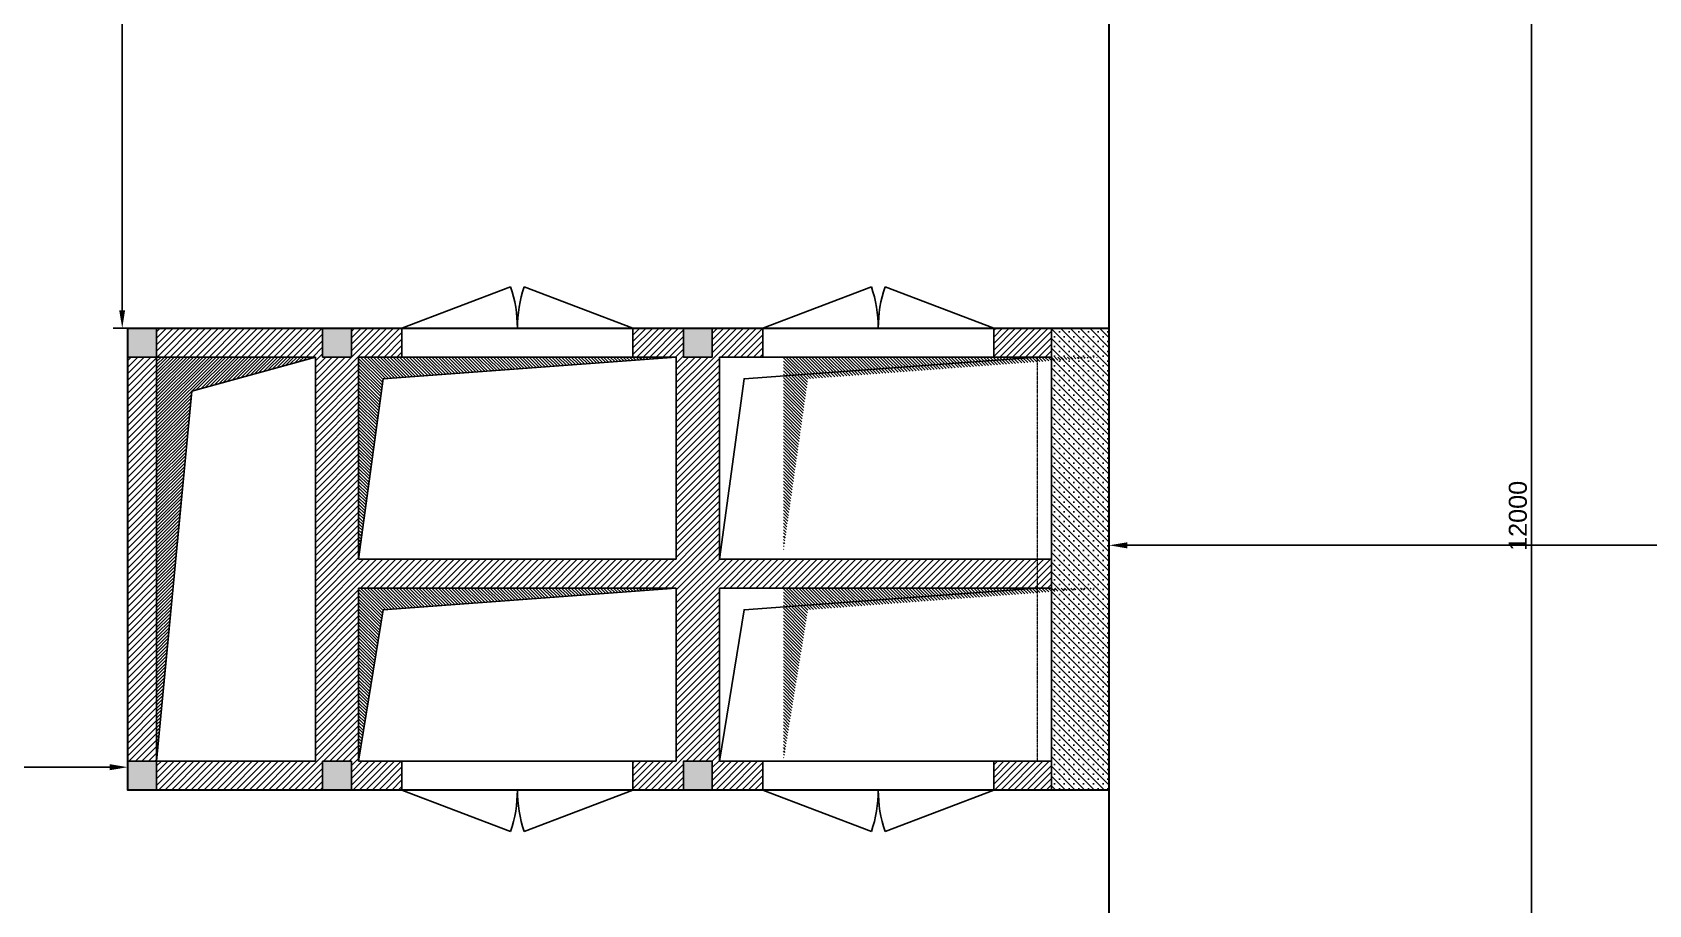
# Model space of a CAD drawing. Header units: millimetres. Extents: x 1175313 to 1258473, y 6259 to 65065.
# Drawn here: x 1223389 to 1234588, y 33063 to 39107 of the extents above; entities that cross this region are included whole.
import ezdxf

# ---------------------------------------------------------------- set-up
doc = ezdxf.new("R2010")
doc.units = ezdxf.units.MM
doc.linetypes.add('HIDDEN', pattern=[0.375, 0.25, -0.125])
for name, color, linetype in [('Baca', 7, 'Continuous'), ('Divar-esas', 7, 'Continuous'), ('Divar-komek', 7, 'Continuous'), ('Qapi', 7, 'Continuous'), ('Strixleme', 254, 'Continuous'), ('sutun1', 7, 'Continuous')]:
    doc.layers.add(name, color=color, linetype=linetype)
doc.layers.add('plita', color=182, linetype='Continuous', lineweight=5, true_color=0x3a07c5)
doc.styles.get("Standard").update_dxf_attribs({"font": 'arial.ttf'})
doc.dimstyles.new('ISO-25', dxfattribs={"dimscale": 50, "dimtxt": 2.5, "dimasz": 2.5, "dimexe": 1.25, "dimexo": 0.625, "dimtad": 1, "dimdec": 0, "dimtxsty": 'Standard', "dimcen": 2.5, "dimazin": 3, "dimtfac": 1, "dimtdec": 0, "dimtmove": 0, "dimatfit": 3})

# ---------------------------------------------------------------- blocks, each defined once
blk = doc.blocks.new('*D631')
at = {"color": 0, "lineweight": -2, "transparency": 16777216}
for p, q in [((1230850, 35488), (1230850, 35615)), ((1252770, 35488), (1252770, 35615)), ((1230975, 35553), (1252645, 35553))]:
    blk.add_line(p, q, dxfattribs=at)
at = {"color": 0, "transparency": 16777216}
for points in [[(1230975, 35574), (1230975, 35532), (1230850, 35553)], [(1252645, 35574), (1252645, 35532), (1252770, 35553)]]:
    blk.add_solid(points, dxfattribs=at)
at = {"layer": 'Defpoints', "color": 0, "transparency": 16777216}
for p in [(1252770, 35553), (1230850, 35457), (1252770, 35457)]:
    blk.add_point(p, dxfattribs=at)
at = {"color": 0, "transparency": 16777216, "insert": (1241810, 35648), "char_height": 125, "attachment_point": 5}
blk.add_mtext('21920', dxfattribs=at)
blk = doc.blocks.new('*D634')
at = {"color": 0, "lineweight": -2, "transparency": 16777216}
for p, q in [((1234079, 41757), (1233715, 41757)), ((1233777, 41632), (1233777, 29882)), ((1234079, 29757), (1233715, 29757))]:
    blk.add_line(p, q, dxfattribs=at)
at = {"color": 0, "transparency": 16777216}
for points in [[(1233757, 41632), (1233798, 41632), (1233777, 41757)], [(1233757, 29882), (1233798, 29882), (1233777, 29757)]]:
    blk.add_solid(points, dxfattribs=at)
at = {"layer": 'Defpoints', "color": 0, "transparency": 16777216}
for p in [(1234110, 41757), (1233777, 29757), (1234110, 29757)]:
    blk.add_point(p, dxfattribs=at)
at = {"color": 0, "transparency": 16777216, "insert": (1233682, 35757), "char_height": 125, "attachment_point": 5, "rotation": 90}
blk.add_mtext('12000', dxfattribs=at)
blk = doc.blocks.new('*D635')
at = {"color": 0, "lineweight": -2, "transparency": 16777216}
for p, q in [((1205177, 35050), (1205177, 33953)), ((1224050, 35050), (1224050, 33953)), ((1223925, 34016), (1205302, 34016))]:
    blk.add_line(p, q, dxfattribs=at)
at = {"color": 0, "transparency": 16777216}
for points in [[(1205302, 34037), (1205302, 33995), (1205177, 34016)], [(1223925, 34037), (1223925, 33995), (1224050, 34016)]]:
    blk.add_solid(points, dxfattribs=at)
at = {"layer": 'Defpoints', "color": 0, "transparency": 16777216}
for p in [(1205177, 35081), (1224050, 35081), (1205177, 34016)]:
    blk.add_point(p, dxfattribs=at)
at = {"color": 0, "transparency": 16777216, "insert": (1214614, 34111), "char_height": 125, "attachment_point": 5}
blk.add_mtext('18873', dxfattribs=at)
blk = doc.blocks.new('*D646')
at = {"color": 0, "lineweight": -2, "transparency": 16777216}
for p, q in [((1223931, 48757), (1224074, 48757)), ((1224012, 37182), (1224012, 48632)), ((1224423, 37057), (1223949, 37057))]:
    blk.add_line(p, q, dxfattribs=at)
at = {"color": 0, "transparency": 16777216}
for points in [[(1223991, 48632), (1224032, 48632), (1224012, 48757)], [(1223991, 37182), (1224032, 37182), (1224012, 37057)]]:
    blk.add_solid(points, dxfattribs=at)
at = {"layer": 'Defpoints', "color": 0, "transparency": 16777216}
for p in [(1223900, 48757), (1224012, 48757), (1224454, 37057)]:
    blk.add_point(p, dxfattribs=at)
at = {"color": 0, "transparency": 16777216, "insert": (1223916, 42907), "char_height": 125, "attachment_point": 5, "rotation": 90}
blk.add_mtext('11700', dxfattribs=at)

msp = doc.modelspace()

# ---------------------------------------------------------------- hatches: boundary and pattern name
at = {"layer": 'Baca'}
h = msp.add_hatch(dxfattribs=at)
h.set_pattern_fill('ANSI31', color=256, scale=5, style=0)
h.set_pattern_definition([(45, (1110674.994, -134963.829), (-11.2253202, 11.2253202), [])])
h.paths.add_polyline_path([(1225349.9, 36857.2), (1224249.9, 36857.2), (1224249.9, 34057.2), (1224494.6, 36620.8)])
h = msp.add_hatch(dxfattribs=at)
h.set_pattern_fill('ANSI31', color=256, scale=5, style=0)
h.set_pattern_definition([(135, (1363224.862, -134963.829), (11.2253202, 11.2253202), [])])
h.paths.add_polyline_path([(1225649.9, 35757.2), (1225685.5, 35757.2), (1225649.9, 35507.2)])
h.paths.add_polyline_path([(1225820.3, 36706.5), (1227849.9, 36857.2), (1225649.9, 36857.2), (1225649.9, 35757.2), (1225685.5, 35757.2)])
h = msp.add_hatch(dxfattribs=at)
h.set_pattern_fill('ANSI31', color=256, scale=5, style=0)
h.set_pattern_definition([(135, (1368617.46, -134963.829), (11.2253202, 11.2253202), [])])
h.paths.add_polyline_path([(1228592.5, 35757.2), (1228628, 35757.2), (1228592.5, 35507.2)])
h.paths.add_polyline_path([(1228762.9, 36706.5), (1230792.5, 36857.2), (1228592.5, 36857.2), (1228592.5, 35757.2), (1228628, 35757.2)])
h = msp.add_hatch(dxfattribs=at)
h.set_pattern_fill('ANSI31', color=256, scale=5, style=0)
h.set_pattern_definition([(135, (1363224.862, -136563.829), (11.2253202, 11.2253202), [])])
h.paths.add_polyline_path([(1225649.9, 34057.2), (1225666.2, 34157.2), (1225649.9, 34157.2)])
h.paths.add_polyline_path([(1225820.3, 35106.5), (1227849.9, 35257.2), (1225649.9, 35257.2), (1225649.9, 34157.2), (1225666.2, 34157.2)])
h = msp.add_hatch(dxfattribs=at)
h.set_pattern_fill('ANSI31', color=256, scale=5, style=0)
h.set_pattern_definition([(135, (1368617.46, -136563.829), (11.2253202, 11.2253202), [])])
h.paths.add_polyline_path([(1228608.8, 34157.2), (1228762.9, 35106.5), (1230792.5, 35257.2), (1228592.5, 35257.2), (1228592.5, 34157.2)])
h.paths.add_polyline_path([(1228592.5, 34057.2), (1228608.8, 34157.2), (1228592.5, 34157.2)])
at = {"layer": 'Strixleme'}
h = msp.add_hatch(dxfattribs=at)
h.set_pattern_fill('SACNCR', color=256, scale=20, style=0)
h.set_pattern_definition([(45, (1090324.994, 635036.17), (-33.6759605, 33.6759605), []), (45, (1090358.67, 635036.17), (-33.6759605, 33.6759605), [0, -47.625])])
h.paths.add_polyline_path([(1225599.9, 37057.2), (1225399.9, 37057.2), (1225399.9, 36857.2), (1225599.9, 36857.2)])
h.paths.add_polyline_path([(1224249.9, 37057.2), (1224049.9, 37057.2), (1224049.9, 36857.2), (1224249.9, 36857.2)])
h.paths.add_polyline_path([(1224249.9, 34057.2), (1224049.9, 34057.2), (1224049.9, 33857.2), (1224249.9, 33857.2)])
h.paths.add_polyline_path([(1225599.9, 34057.2), (1225399.9, 34057.2), (1225399.9, 33857.2), (1225599.9, 33857.2)])
h.paths.add_polyline_path([(1228099.9, 34057.2), (1227899.9, 34057.2), (1227899.9, 33857.2), (1228099.9, 33857.2)])
h.paths.add_polyline_path([(1227899.9, 37057.2), (1228099.9, 37057.2), (1228099.9, 36857.2), (1227899.9, 36857.2)])
h = msp.add_hatch(dxfattribs=at)
h.set_pattern_fill('SACNCR', color=256, scale=20, style=0)
h.set_pattern_definition([(135, (1338974.86, -204963.83), (33.6759605, 33.6759605), []), (135, (1338941.186, -204963.83), (33.6759605, 33.6759605), [0, -47.625])])
h.paths.add_polyline_path([(1230449.9, 37057.2), (1230449.9, 33857.2), (1230849.9, 33857.2), (1230849.9, 37057.2)])

# ---------------------------------------------------------------- linework, layer by layer
at = {"color": 1, "lineweight": 30}
for points in [[(1230849.9, 31577.2), (1230849.9, 33857.2), (1224049.9, 33857.2), (1224049.9, 37057.2), (1230849.9, 37057.2), (1230849.9, 39307.2), (1230199.9, 39307.2), (1230199.9, 39607.2), (1227399.9, 39607.2), (1227399.9, 40007.2), (1227399.9, 40027.2), (1227399.9, 42277.2), (1224699.9, 42277.2), (1224699.9, 47707.2), (1230149.9, 47807.2), (1230149.9, 48257.2), (1230584.9, 48257.2), (1230584.9, 48737.2), (1222714.9, 48737.2)], [(1230849.9, 29777.2), (1230849.9, 48257.2), (1230714.9, 48257.2)]]:
    msp.add_lwpolyline(points, dxfattribs=at)
at = {"layer": 'Baca'}
for points in [[(1225349.9, 36857.2), (1224494.6, 36620.8), (1224249.9, 34057.2)], [(1227849.9, 36857.2), (1225820.3, 36706.5), (1225649.9, 35457.2)], [(1230349.9, 36857.2), (1228320.3, 36706.5), (1228149.9, 35457.2)], [(1227849.9, 35257.2), (1225820.3, 35106.5), (1225649.9, 34057.2)], [(1230349.9, 35257.2), (1228320.3, 35106.5), (1228149.9, 34057.2)]]:
    msp.add_lwpolyline(points, dxfattribs=at)
at = {"layer": 'Divar-esas'}
for p, q in [((1225949.9, 37057.2), (1224049.9, 37057.2)), ((1224049.9, 37057.2), (1224049.9, 33857.2)), ((1225949.9, 37057.2), (1225949.9, 36857.2)), ((1228449.9, 37057.2), (1227549.9, 37057.2)), ((1227549.9, 37057.2), (1227549.9, 36857.2)), ((1228449.9, 37057.2), (1228449.9, 36857.2)), ((1230049.9, 37057.2), (1230449.9, 37057.2)), ((1230049.9, 37057.2), (1230049.9, 36857.2)), ((1225349.9, 36857.2), (1224249.9, 36857.2)), ((1224249.9, 36857.2), (1224249.9, 34057.2)), ((1225349.9, 36857.2), (1225349.9, 34057.2)), ((1225649.9, 36857.2), (1225649.9, 35457.2)), ((1225949.9, 36857.2), (1225649.9, 36857.2)), ((1227549.9, 36857.2), (1227849.9, 36857.2)), ((1227849.9, 36857.2), (1227849.9, 35457.2)), ((1228149.9, 36857.2), (1228149.9, 35457.2)), ((1228449.9, 36857.2), (1228149.9, 36857.2)), ((1230049.9, 36857.2), (1230449.9, 36857.2)), ((1227849.9, 35457.2), (1225649.9, 35457.2)), ((1230449.9, 35457.2), (1228149.9, 35457.2)), ((1227849.9, 35257.2), (1225649.9, 35257.2)), ((1225649.9, 35257.2), (1225649.9, 34057.2)), ((1227849.9, 35257.2), (1227849.9, 34057.2)), ((1230449.9, 35257.2), (1228149.9, 35257.2)), ((1228149.9, 35257.2), (1228149.9, 34057.2)), ((1225349.9, 34057.2), (1224249.9, 34057.2)), ((1225949.9, 34057.2), (1225649.9, 34057.2)), ((1225949.9, 33857.2), (1225949.9, 34057.2)), ((1227549.9, 33857.2), (1227549.9, 34057.2)), ((1227549.9, 34057.2), (1227849.9, 34057.2)), ((1228449.9, 34057.2), (1228149.9, 34057.2)), ((1228449.9, 33857.2), (1228449.9, 34057.2)), ((1230049.9, 33857.2), (1230049.9, 34057.2)), ((1230049.9, 34057.2), (1230449.9, 34057.2)), ((1225949.9, 33857.2), (1224049.9, 33857.2)), ((1228449.9, 33857.2), (1227549.9, 33857.2)), ((1230049.9, 33857.2), (1230449.9, 33857.2))]:
    msp.add_line(p, q, dxfattribs=at)
at = {"layer": 'Divar-komek'}
for p, q in [((1225949.9, 37057.2), (1227549.9, 37057.2)), ((1230049.9, 37057.2), (1228449.9, 37057.2)), ((1225949.9, 36857.2), (1227549.9, 36857.2)), ((1230049.9, 36857.2), (1228449.9, 36857.2)), ((1225949.9, 34057.2), (1227549.9, 34057.2)), ((1230049.9, 34057.2), (1228449.9, 34057.2)), ((1225949.9, 33857.2), (1227549.9, 33857.2)), ((1230049.9, 33857.2), (1228449.9, 33857.2))]:
    msp.add_line(p, q, dxfattribs=at)
at = {"layer": 'plita', "linetype": 'HIDDEN', "ltscale": 5}
msp.add_line((1230349.9, 36857.2), (1230349.9, 34057.2), dxfattribs=at)
at = {"layer": 'Qapi'}
for p, q in [((1225949.9, 37057.2), (1226702.4, 37344.9)), ((1227549.9, 37057.2), (1226797.4, 37344.9)), ((1228449.9, 37057.2), (1229202.4, 37344.9)), ((1230049.9, 37057.2), (1229297.4, 37344.9)), ((1225949.9, 33857.2), (1226702.4, 33569.6)), ((1227549.9, 33857.2), (1226797.4, 33569.6)), ((1228449.9, 33857.2), (1229202.4, 33569.6)), ((1230049.9, 33857.2), (1229297.4, 33569.6))]:
    msp.add_line(p, q, dxfattribs=at)
for centre, start, end in [((1225854.9, 37057.2), 0, 18.74626), ((1227644.9, 37057.2), 161.25374, 180), ((1228354.9, 37057.2), 0, 18.74626), ((1230144.9, 37057.2), 161.25374, 180), ((1225854.9, 33857.2), 341.25374, 0), ((1227644.9, 33857.2), 180, 198.74626), ((1228354.9, 33857.2), 341.25374, 0), ((1230144.9, 33857.2), 180, 198.74626)]:
    msp.add_arc(centre, 895, start, end, dxfattribs=at)
at = {"layer": 'Strixleme'}
for p, q in [((1224249.9, 37032.6), (1224274.6, 37057.2)), ((1224249.9, 36987.7), (1224319.5, 37057.2)), ((1224249.9, 36942.8), (1224364.4, 37057.2)), ((1224249.9, 36897.9), (1224409.3, 37057.2)), ((1224254.2, 36857.2), (1224454.2, 37057.2)), ((1224299.1, 36857.2), (1224499.1, 37057.2)), ((1224344, 36857.2), (1224544, 37057.2)), ((1224388.9, 36857.2), (1224588.9, 37057.2)), ((1224433.8, 36857.2), (1224633.8, 37057.2)), ((1224478.7, 36857.2), (1224678.7, 37057.2)), ((1224523.6, 36857.2), (1224723.6, 37057.2)), ((1224568.5, 36857.2), (1224768.5, 37057.2)), ((1224613.4, 36857.2), (1224813.4, 37057.2)), ((1224658.3, 36857.2), (1224858.3, 37057.2)), ((1224703.2, 36857.2), (1224903.2, 37057.2)), ((1224748.1, 36857.2), (1224948.1, 37057.2)), ((1224793, 36857.2), (1224993, 37057.2)), ((1224837.9, 36857.2), (1225037.9, 37057.2)), ((1224882.8, 36857.2), (1225082.8, 37057.2)), ((1224927.7, 36857.2), (1225127.7, 37057.2)), ((1224972.6, 36857.2), (1225172.6, 37057.2)), ((1225017.5, 36857.2), (1225217.5, 37057.2)), ((1225062.4, 36857.2), (1225262.4, 37057.2)), ((1225107.3, 36857.2), (1225307.3, 37057.2)), ((1225152.2, 36857.2), (1225352.2, 37057.2)), ((1225197.1, 36857.2), (1225397.1, 37057.2)), ((1225242, 36857.2), (1225399.9, 37015.1)), ((1225286.9, 36857.2), (1225399.9, 36970.2)), ((1225349.9, 36605.9), (1225801.3, 37057.2)), ((1225349.9, 36561), (1225846.2, 37057.2)), ((1225599.9, 37035.5), (1225621.6, 37057.2)), ((1225599.9, 36990.6), (1225666.5, 37057.2)), ((1225599.9, 36945.7), (1225711.4, 37057.2)), ((1225599.9, 36900.8), (1225756.3, 37057.2)), ((1225691.1, 36857.2), (1225891.1, 37057.2)), ((1225736, 36857.2), (1225936, 37057.2)), ((1225780.9, 36857.2), (1225949.9, 37026.3)), ((1225825.8, 36857.2), (1225949.9, 36981.4)), ((1227549.9, 37054.8), (1227552.4, 37057.2)), ((1227549.9, 37009.9), (1227597.3, 37057.2)), ((1227549.9, 36965), (1227642.2, 37057.2)), ((1227549.9, 36920.1), (1227687.1, 37057.2)), ((1227549.9, 36875.2), (1227732, 37057.2)), ((1227576.9, 36857.2), (1227776.9, 37057.2)), ((1227621.8, 36857.2), (1227821.8, 37057.2)), ((1227666.7, 36857.2), (1227866.7, 37057.2)), ((1227711.6, 36857.2), (1227899.9, 37045.6)), ((1227756.5, 36857.2), (1227899.9, 37000.7)), ((1227849.9, 36591.4), (1228315.7, 37057.2)), ((1228099.9, 37021), (1228136.1, 37057.2)), ((1228099.9, 36976.1), (1228181, 37057.2)), ((1228099.9, 36931.2), (1228225.9, 37057.2)), ((1228099.9, 36886.3), (1228270.8, 37057.2)), ((1228160.6, 36857.2), (1228360.6, 37057.2)), ((1228205.5, 36857.2), (1228405.5, 37057.2)), ((1228250.4, 36857.2), (1228449.9, 37056.7)), ((1228295.3, 36857.2), (1228449.9, 37011.8)), ((1228340.2, 36857.2), (1228449.9, 36966.9)), ((1230049.9, 37040.3), (1230066.9, 37057.2)), ((1230049.9, 36995.4), (1230111.8, 37057.2)), ((1230049.9, 36950.5), (1230156.7, 37057.2)), ((1230049.9, 36905.6), (1230201.6, 37057.2)), ((1230049.9, 36860.7), (1230246.5, 37057.2)), ((1230091.4, 36857.2), (1230291.4, 37057.2)), ((1230136.3, 36857.2), (1230336.3, 37057.2)), ((1230181.2, 36857.2), (1230381.2, 37057.2)), ((1230226.1, 36857.2), (1230426.1, 37057.2)), ((1230271, 36857.2), (1230449.9, 37036.2)), ((1230315.9, 36857.2), (1230449.9, 36991.3)), ((1224049.9, 36832.6), (1224074.6, 36857.2)), ((1224049.9, 36787.7), (1224119.5, 36857.2)), ((1224049.9, 36742.8), (1224164.4, 36857.2)), ((1224049.9, 36697.9), (1224209.3, 36857.2)), ((1224049.9, 36653), (1224249.9, 36853)), ((1225331.8, 36857.2), (1225399.9, 36925.3)), ((1225349.9, 36830.4), (1225399.9, 36880.4)), ((1225349.9, 36785.5), (1225421.6, 36857.2)), ((1225349.9, 36740.6), (1225466.5, 36857.2)), ((1225349.9, 36695.7), (1225511.4, 36857.2)), ((1225349.9, 36650.8), (1225556.3, 36857.2)), ((1225870.7, 36857.2), (1225949.9, 36936.5)), ((1225915.6, 36857.2), (1225949.9, 36891.6)), ((1227801.4, 36857.2), (1227899.9, 36955.8)), ((1227846.3, 36857.2), (1227899.9, 36910.9)), ((1227849.9, 36815.9), (1227899.9, 36865.9)), ((1227849.9, 36771), (1227936.1, 36857.2)), ((1227849.9, 36726.1), (1227981, 36857.2)), ((1227849.9, 36681.2), (1228025.9, 36857.2)), ((1227849.9, 36636.3), (1228070.8, 36857.2)), ((1227849.9, 36546.5), (1228149.9, 36846.5)), ((1228385.1, 36857.2), (1228449.9, 36922)), ((1228430, 36857.2), (1228449.9, 36877.1)), ((1230360.8, 36857.2), (1230449.9, 36946.4)), ((1230405.7, 36857.2), (1230449.9, 36901.5)), ((1224049.9, 36608.1), (1224249.9, 36808.1)), ((1224049.9, 36563.2), (1224249.9, 36763.2)), ((1225349.9, 36516.1), (1225649.9, 36816.1)), ((1225349.9, 36471.2), (1225649.9, 36771.2)), ((1227849.9, 36501.6), (1228149.9, 36801.6)), ((1227849.9, 36456.7), (1228149.9, 36756.7)), ((1224049.9, 36518.2), (1224249.9, 36718.2)), ((1224049.9, 36473.3), (1224249.9, 36673.3)), ((1224049.9, 36428.4), (1224249.9, 36628.4)), ((1225349.9, 36426.3), (1225649.9, 36726.3)), ((1225349.9, 36381.4), (1225649.9, 36681.4)), ((1225349.9, 36336.5), (1225649.9, 36636.5)), ((1227849.9, 36411.8), (1228149.9, 36711.8)), ((1227849.9, 36366.9), (1228149.9, 36666.9)), ((1227849.9, 36322), (1228149.9, 36622)), ((1224049.9, 36383.5), (1224249.9, 36583.5)), ((1224049.9, 36338.6), (1224249.9, 36538.6)), ((1225349.9, 36291.6), (1225649.9, 36591.6)), ((1225349.9, 36246.7), (1225649.9, 36546.7)), ((1227849.9, 36277.1), (1228149.9, 36577.1)), ((1227849.9, 36232.2), (1228149.9, 36532.2)), ((1224049.9, 36293.7), (1224249.9, 36493.7)), ((1224049.9, 36248.8), (1224249.9, 36448.8)), ((1224049.9, 36203.9), (1224249.9, 36403.9)), ((1225349.9, 36201.8), (1225649.9, 36501.8)), ((1225349.9, 36156.9), (1225649.9, 36456.9)), ((1225349.9, 36112), (1225649.9, 36412)), ((1227849.9, 36187.3), (1228149.9, 36487.3)), ((1227849.9, 36142.4), (1228149.9, 36442.4)), ((1227849.9, 36097.5), (1228149.9, 36397.5)), ((1224049.9, 36159), (1224249.9, 36359)), ((1224049.9, 36114.1), (1224249.9, 36314.1)), ((1225349.9, 36067.1), (1225649.9, 36367.1)), ((1225349.9, 36022.2), (1225649.9, 36322.2)), ((1227849.9, 36052.6), (1228149.9, 36352.6)), ((1227849.9, 36007.7), (1228149.9, 36307.7)), ((1224049.9, 36069.2), (1224249.9, 36269.2)), ((1224049.9, 36024.3), (1224249.9, 36224.3)), ((1224049.9, 35979.4), (1224249.9, 36179.4)), ((1225349.9, 35977.3), (1225649.9, 36277.3)), ((1225349.9, 35932.4), (1225649.9, 36232.4)), ((1225349.9, 35887.5), (1225649.9, 36187.5)), ((1227849.9, 35962.8), (1228149.9, 36262.8)), ((1227849.9, 35917.9), (1228149.9, 36217.9)), ((1227849.9, 35873), (1228149.9, 36173)), ((1224049.9, 35934.5), (1224249.9, 36134.5)), ((1224049.9, 35889.6), (1224249.9, 36089.6)), ((1225349.9, 35842.6), (1225649.9, 36142.6)), ((1225349.9, 35797.7), (1225649.9, 36097.7)), ((1227849.9, 35828.1), (1228149.9, 36128.1)), ((1227849.9, 35783.2), (1228149.9, 36083.2)), ((1224049.9, 35844.7), (1224249.9, 36044.7)), ((1224049.9, 35799.8), (1224249.9, 35999.8)), ((1224049.9, 35754.9), (1224249.9, 35954.9)), ((1225349.9, 35752.8), (1225649.9, 36052.8)), ((1225349.9, 35707.9), (1225649.9, 36007.9)), ((1225349.9, 35663), (1225649.9, 35963)), ((1227849.9, 35738.3), (1228149.9, 36038.3)), ((1227849.9, 35693.4), (1228149.9, 35993.4)), ((1227849.9, 35648.5), (1228149.9, 35948.5)), ((1224049.9, 35710), (1224249.9, 35910)), ((1224049.9, 35665.1), (1224249.9, 35865.1)), ((1225349.9, 35618.1), (1225649.9, 35918.1)), ((1225349.9, 35573.2), (1225649.9, 35873.2)), ((1227849.9, 35603.6), (1228149.9, 35903.6)), ((1227849.9, 35558.7), (1228149.9, 35858.7)), ((1224049.9, 35620.2), (1224249.9, 35820.2)), ((1224049.9, 35575.3), (1224249.9, 35775.3)), ((1224049.9, 35530.4), (1224249.9, 35730.4)), ((1225349.9, 35528.3), (1225649.9, 35828.3)), ((1225349.9, 35483.4), (1225649.9, 35783.4)), ((1225349.9, 35438.5), (1225649.9, 35738.5)), ((1227849.9, 35513.8), (1228149.9, 35813.8)), ((1227849.9, 35468.9), (1228149.9, 35768.9)), ((1224049.9, 35485.5), (1224249.9, 35685.5)), ((1224049.9, 35440.6), (1224249.9, 35640.6)), ((1225349.9, 35393.6), (1225649.9, 35693.6)), ((1225349.9, 35348.7), (1225649.9, 35648.7)), ((1227683.2, 35257.2), (1228149.9, 35724)), ((1227728.1, 35257.2), (1228149.9, 35679.1)), ((1227773, 35257.2), (1228149.9, 35634.2)), ((1224049.9, 35395.7), (1224249.9, 35595.7)), ((1224049.9, 35350.8), (1224249.9, 35550.8)), ((1224049.9, 35305.9), (1224249.9, 35505.9)), ((1225349.9, 35303.8), (1225649.9, 35603.8)), ((1225349.9, 35258.9), (1225649.9, 35558.9)), ((1225349.9, 35214), (1225649.9, 35514)), ((1227817.9, 35257.2), (1228149.9, 35589.3)), ((1227849.9, 35244.4), (1228149.9, 35544.4)), ((1224049.9, 35261), (1224249.9, 35461)), ((1224049.9, 35216.1), (1224249.9, 35416.1)), ((1225349.9, 35169.1), (1225649.9, 35469.1)), ((1225349.9, 35124.2), (1225683, 35457.2)), ((1225349.9, 35079.3), (1225727.9, 35457.2)), ((1225349.9, 35034.4), (1225772.8, 35457.2)), ((1225349.9, 34989.5), (1225817.7, 35457.2)), ((1225662.6, 35257.2), (1225862.6, 35457.2)), ((1225707.5, 35257.2), (1225907.5, 35457.2)), ((1225752.4, 35257.2), (1225952.4, 35457.2)), ((1225797.3, 35257.2), (1225997.3, 35457.2)), ((1225842.2, 35257.2), (1226042.2, 35457.2)), ((1225887.1, 35257.2), (1226087.1, 35457.2)), ((1225932, 35257.2), (1226132, 35457.2)), ((1225976.9, 35257.2), (1226176.9, 35457.2)), ((1226021.8, 35257.2), (1226221.8, 35457.2)), ((1226066.7, 35257.2), (1226266.7, 35457.2)), ((1226111.6, 35257.2), (1226311.6, 35457.2)), ((1226156.5, 35257.2), (1226356.5, 35457.2)), ((1226201.4, 35257.2), (1226401.4, 35457.2)), ((1226246.3, 35257.2), (1226446.3, 35457.2)), ((1226291.2, 35257.2), (1226491.2, 35457.2)), ((1226336.1, 35257.2), (1226536.1, 35457.2)), ((1226381, 35257.2), (1226581, 35457.2)), ((1226425.9, 35257.2), (1226625.9, 35457.2)), ((1226470.8, 35257.2), (1226670.8, 35457.2)), ((1226515.7, 35257.2), (1226715.7, 35457.2)), ((1226560.6, 35257.2), (1226760.6, 35457.2)), ((1226605.5, 35257.2), (1226805.5, 35457.2)), ((1226650.4, 35257.2), (1226850.4, 35457.2)), ((1226695.3, 35257.2), (1226895.3, 35457.2)), ((1226740.2, 35257.2), (1226940.2, 35457.2)), ((1226785.1, 35257.2), (1226985.1, 35457.2)), ((1226830, 35257.2), (1227030, 35457.2)), ((1226874.9, 35257.2), (1227074.9, 35457.2)), ((1226919.8, 35257.2), (1227119.8, 35457.2)), ((1226964.7, 35257.2), (1227164.7, 35457.2)), ((1227009.6, 35257.2), (1227209.6, 35457.2)), ((1227054.5, 35257.2), (1227254.5, 35457.2)), ((1227099.4, 35257.2), (1227299.4, 35457.2)), ((1227144.3, 35257.2), (1227344.3, 35457.2)), ((1227189.2, 35257.2), (1227389.2, 35457.2)), ((1227234.1, 35257.2), (1227434.1, 35457.2)), ((1227279, 35257.2), (1227479, 35457.2)), ((1227323.9, 35257.2), (1227523.9, 35457.2)), ((1227368.8, 35257.2), (1227568.8, 35457.2)), ((1227413.7, 35257.2), (1227613.7, 35457.2)), ((1227458.6, 35257.2), (1227658.6, 35457.2)), ((1227503.6, 35257.2), (1227703.6, 35457.2)), ((1227548.5, 35257.2), (1227748.5, 35457.2)), ((1227593.4, 35257.2), (1227793.4, 35457.2)), ((1227638.3, 35257.2), (1227838.3, 35457.2)), ((1227849.9, 35199.5), (1228149.9, 35499.5)), ((1227849.9, 35154.6), (1228152.6, 35457.2)), ((1227849.9, 35109.7), (1228197.5, 35457.2)), ((1227849.9, 35064.8), (1228242.4, 35457.2)), ((1227849.9, 35019.9), (1228287.3, 35457.2)), ((1227849.9, 34975), (1228332.2, 35457.2)), ((1228177.1, 35257.2), (1228377.1, 35457.2)), ((1228222, 35257.2), (1228422, 35457.2)), ((1228266.9, 35257.2), (1228466.9, 35457.2)), ((1228311.8, 35257.2), (1228511.8, 35457.2)), ((1228356.7, 35257.2), (1228556.7, 35457.2)), ((1228401.6, 35257.2), (1228601.6, 35457.2)), ((1228446.5, 35257.2), (1228646.5, 35457.2)), ((1228491.4, 35257.2), (1228691.4, 35457.2)), ((1228536.3, 35257.2), (1228736.3, 35457.2)), ((1228581.2, 35257.2), (1228781.2, 35457.2)), ((1228626.1, 35257.2), (1228826.1, 35457.2)), ((1228671, 35257.2), (1228871, 35457.2)), ((1228715.9, 35257.2), (1228915.9, 35457.2)), ((1228760.8, 35257.2), (1228960.8, 35457.2)), ((1228805.7, 35257.2), (1229005.7, 35457.2)), ((1228850.6, 35257.2), (1229050.6, 35457.2)), ((1228895.5, 35257.2), (1229095.5, 35457.2)), ((1228940.4, 35257.2), (1229140.4, 35457.2)), ((1228985.3, 35257.2), (1229185.3, 35457.2)), ((1229030.2, 35257.2), (1229230.2, 35457.2)), ((1229075.1, 35257.2), (1229275.1, 35457.2)), ((1229120, 35257.2), (1229320, 35457.2)), ((1229164.9, 35257.2), (1229364.9, 35457.2)), ((1229209.8, 35257.2), (1229409.8, 35457.2)), ((1229254.7, 35257.2), (1229454.7, 35457.2)), ((1229299.6, 35257.2), (1229499.6, 35457.2)), ((1229344.5, 35257.2), (1229544.5, 35457.2)), ((1229389.4, 35257.2), (1229589.4, 35457.2)), ((1229434.3, 35257.2), (1229634.3, 35457.2)), ((1229479.2, 35257.2), (1229679.2, 35457.2)), ((1229524.1, 35257.2), (1229724.1, 35457.2)), ((1229569, 35257.2), (1229769, 35457.2)), ((1229613.9, 35257.2), (1229813.9, 35457.2)), ((1229658.8, 35257.2), (1229858.8, 35457.2)), ((1229703.7, 35257.2), (1229903.7, 35457.2)), ((1229748.6, 35257.2), (1229948.6, 35457.2)), ((1229793.5, 35257.2), (1229993.5, 35457.2)), ((1229838.4, 35257.2), (1230038.4, 35457.2)), ((1229883.3, 35257.2), (1230083.3, 35457.2)), ((1229928.2, 35257.2), (1230128.2, 35457.2)), ((1229973.1, 35257.2), (1230173.1, 35457.2)), ((1230018, 35257.2), (1230218, 35457.2)), ((1230062.9, 35257.2), (1230262.9, 35457.2)), ((1230107.8, 35257.2), (1230307.8, 35457.2)), ((1230152.7, 35257.2), (1230352.7, 35457.2)), ((1230197.6, 35257.2), (1230397.6, 35457.2)), ((1230242.5, 35257.2), (1230442.5, 35457.2)), ((1230287.4, 35257.2), (1230449.9, 35419.7)), ((1224049.9, 35171.2), (1224249.9, 35371.2)), ((1224049.9, 35126.3), (1224249.9, 35326.3)), ((1224049.9, 35081.4), (1224249.9, 35281.4)), ((1230332.3, 35257.2), (1230449.9, 35374.8)), ((1230377.2, 35257.2), (1230449.9, 35329.9)), ((1230422.1, 35257.2), (1230449.9, 35285)), ((1224049.9, 35036.5), (1224249.9, 35236.5)), ((1224049.9, 34991.6), (1224249.9, 35191.6)), ((1225349.9, 34944.6), (1225649.9, 35244.6)), ((1225349.9, 34899.7), (1225649.9, 35199.7)), ((1227849.9, 34930.1), (1228149.9, 35230.1)), ((1227849.9, 34885.2), (1228149.9, 35185.2)), ((1224049.9, 34946.7), (1224249.9, 35146.7)), ((1224049.9, 34901.8), (1224249.9, 35101.8)), ((1224049.9, 34856.9), (1224249.9, 35056.9)), ((1225349.9, 34854.8), (1225649.9, 35154.8)), ((1225349.9, 34809.9), (1225649.9, 35109.9)), ((1225349.9, 34765), (1225649.9, 35065)), ((1227849.9, 34840.3), (1228149.9, 35140.3)), ((1227849.9, 34795.4), (1228149.9, 35095.4)), ((1224049.9, 34812), (1224249.9, 35012)), ((1224049.9, 34767.1), (1224249.9, 34967.1)), ((1225349.9, 34720.1), (1225649.9, 35020.1)), ((1225349.9, 34675.2), (1225649.9, 34975.2)), ((1227849.9, 34750.5), (1228149.9, 35050.5)), ((1227849.9, 34705.6), (1228149.9, 35005.6)), ((1227849.9, 34660.7), (1228149.9, 34960.7)), ((1224049.9, 34722.2), (1224249.9, 34922.2)), ((1224049.9, 34677.3), (1224249.9, 34877.3)), ((1224049.9, 34632.4), (1224249.9, 34832.4)), ((1225349.9, 34630.3), (1225649.9, 34930.3)), ((1225349.9, 34585.4), (1225649.9, 34885.4)), ((1225349.9, 34540.5), (1225649.9, 34840.5)), ((1227849.9, 34615.8), (1228149.9, 34915.8)), ((1227849.9, 34570.9), (1228149.9, 34870.9)), ((1224049.9, 34587.5), (1224249.9, 34787.5)), ((1224049.9, 34542.6), (1224249.9, 34742.6)), ((1225349.9, 34495.6), (1225649.9, 34795.6)), ((1225349.9, 34450.7), (1225649.9, 34750.7)), ((1227849.9, 34526), (1228149.9, 34826)), ((1227849.9, 34481.1), (1228149.9, 34781.1)), ((1227849.9, 34436.2), (1228149.9, 34736.2)), ((1224049.9, 34497.7), (1224249.9, 34697.7)), ((1224049.9, 34452.8), (1224249.9, 34652.8)), ((1224049.9, 34407.9), (1224249.9, 34607.9)), ((1225349.9, 34405.8), (1225649.9, 34705.8)), ((1225349.9, 34360.9), (1225649.9, 34660.9)), ((1225349.9, 34315.9), (1225649.9, 34615.9)), ((1227849.9, 34391.3), (1228149.9, 34691.3)), ((1227849.9, 34346.4), (1228149.9, 34646.4)), ((1224049.9, 34363), (1224249.9, 34563)), ((1224049.9, 34318.1), (1224249.9, 34518.1)), ((1225349.9, 34271), (1225649.9, 34571)), ((1225349.9, 34226.1), (1225649.9, 34526.1)), ((1227849.9, 34301.5), (1228149.9, 34601.5)), ((1227849.9, 34256.6), (1228149.9, 34556.6)), ((1227849.9, 34211.7), (1228149.9, 34511.7)), ((1224049.9, 34273.2), (1224249.9, 34473.2)), ((1224049.9, 34228.3), (1224249.9, 34428.3)), ((1224049.9, 34183.4), (1224249.9, 34383.4)), ((1225349.9, 34181.2), (1225649.9, 34481.2)), ((1225349.9, 34136.3), (1225649.9, 34436.3)), ((1225349.9, 34091.4), (1225649.9, 34391.4)), ((1227849.9, 34166.8), (1228149.9, 34466.8)), ((1227849.9, 34121.9), (1228149.9, 34421.9)), ((1224049.9, 34138.5), (1224249.9, 34338.5)), ((1224049.9, 34093.6), (1224249.9, 34293.6)), ((1225160.6, 33857.2), (1225649.9, 34346.5)), ((1225405.5, 34057.2), (1225649.9, 34301.6)), ((1227675.1, 33857.2), (1228149.9, 34332.1)), ((1227849.9, 34077), (1228149.9, 34377)), ((1227920, 34057.2), (1228149.9, 34287.2)), ((1224058.5, 34057.2), (1224249.9, 34248.7)), ((1224103.4, 34057.2), (1224249.9, 34203.8)), ((1224148.3, 34057.2), (1224249.9, 34158.9)), ((1225450.4, 34057.2), (1225649.9, 34256.7)), ((1225495.3, 34057.2), (1225649.9, 34211.8)), ((1225540.2, 34057.2), (1225649.9, 34166.9)), ((1227964.9, 34057.2), (1228149.9, 34242.3)), ((1228009.8, 34057.2), (1228149.9, 34197.4)), ((1224193.2, 34057.2), (1224249.9, 34114)), ((1224238.1, 34057.2), (1224249.9, 34069.1)), ((1224249.9, 34024.2), (1224283, 34057.2)), ((1224249.9, 33979.3), (1224327.9, 34057.2)), ((1224249.9, 33934.4), (1224372.8, 34057.2)), ((1224249.9, 33889.5), (1224417.7, 34057.2)), ((1224262.6, 33857.2), (1224462.6, 34057.2)), ((1224307.5, 33857.2), (1224507.5, 34057.2)), ((1224352.4, 33857.2), (1224552.4, 34057.2)), ((1224397.3, 33857.2), (1224597.3, 34057.2)), ((1224442.2, 33857.2), (1224642.2, 34057.2)), ((1224487.1, 33857.2), (1224687.1, 34057.2)), ((1224532, 33857.2), (1224732, 34057.2)), ((1224576.9, 33857.2), (1224776.9, 34057.2)), ((1224621.8, 33857.2), (1224821.8, 34057.2)), ((1224666.7, 33857.2), (1224866.7, 34057.2)), ((1224711.6, 33857.2), (1224911.6, 34057.2)), ((1224756.5, 33857.2), (1224956.5, 34057.2)), ((1224801.4, 33857.2), (1225001.4, 34057.2)), ((1224846.3, 33857.2), (1225046.3, 34057.2)), ((1224891.2, 33857.2), (1225091.2, 34057.2)), ((1224936.1, 33857.2), (1225136.1, 34057.2)), ((1224981, 33857.2), (1225181, 34057.2)), ((1225025.9, 33857.2), (1225225.9, 34057.2)), ((1225070.8, 33857.2), (1225270.8, 34057.2)), ((1225115.7, 33857.2), (1225315.7, 34057.2)), ((1225205.5, 33857.2), (1225399.9, 34051.6)), ((1225585.1, 34057.2), (1225649.9, 34122)), ((1225599.9, 34027.1), (1225649.9, 34077.1)), ((1225599.9, 33982.2), (1225674.9, 34057.2)), ((1225599.9, 33937.3), (1225719.8, 34057.2)), ((1225599.9, 33892.4), (1225764.7, 34057.2)), ((1225609.6, 33857.2), (1225809.6, 34057.2)), ((1225654.5, 33857.2), (1225854.5, 34057.2)), ((1225699.4, 33857.2), (1225899.4, 34057.2)), ((1225744.3, 33857.2), (1225944.3, 34057.2)), ((1227549.9, 34046.4), (1227560.8, 34057.2)), ((1227549.9, 34001.5), (1227605.7, 34057.2)), ((1227549.9, 33956.6), (1227650.6, 34057.2)), ((1227549.9, 33911.7), (1227695.5, 34057.2)), ((1227549.9, 33866.8), (1227740.4, 34057.2)), ((1227585.3, 33857.2), (1227785.3, 34057.2)), ((1227630.2, 33857.2), (1227830.2, 34057.2)), ((1228054.7, 34057.2), (1228149.9, 34152.5)), ((1228099.6, 34057.2), (1228149.9, 34107.6)), ((1228099.9, 34012.7), (1228149.9, 34062.7)), ((1228099.9, 33967.8), (1228189.4, 34057.2)), ((1228099.9, 33922.9), (1228234.3, 34057.2)), ((1228099.9, 33878), (1228279.2, 34057.2)), ((1228124.1, 33857.2), (1228324.1, 34057.2)), ((1228169, 33857.2), (1228369, 34057.2)), ((1228213.9, 33857.2), (1228413.9, 34057.2)), ((1228258.8, 33857.2), (1228449.9, 34048.4)), ((1230049.9, 34031.9), (1230075.3, 34057.2)), ((1230049.9, 33987), (1230120.2, 34057.2)), ((1230049.9, 33942.1), (1230165.1, 34057.2)), ((1230049.9, 33897.2), (1230210, 34057.2)), ((1230054.9, 33857.2), (1230254.9, 34057.2)), ((1230099.8, 33857.2), (1230299.8, 34057.2)), ((1230144.7, 33857.2), (1230344.7, 34057.2)), ((1230189.6, 33857.2), (1230389.6, 34057.2)), ((1230234.5, 33857.2), (1230434.5, 34057.2)), ((1225250.4, 33857.2), (1225399.9, 34006.7)), ((1225295.3, 33857.2), (1225399.9, 33961.8)), ((1225789.2, 33857.2), (1225949.9, 34017.9)), ((1225834.1, 33857.2), (1225949.9, 33973)), ((1227720, 33857.2), (1227899.9, 34037.2)), ((1227764.9, 33857.2), (1227899.9, 33992.3)), ((1227809.8, 33857.2), (1227899.9, 33947.4)), ((1228303.7, 33857.2), (1228449.9, 34003.5)), ((1228348.6, 33857.2), (1228449.9, 33958.6)), ((1230279.4, 33857.2), (1230449.9, 34027.8)), ((1230324.3, 33857.2), (1230449.9, 33982.9)), ((1230369.2, 33857.2), (1230449.9, 33938)), ((1225340.2, 33857.2), (1225399.9, 33916.9)), ((1225385.1, 33857.2), (1225399.9, 33872)), ((1225879, 33857.2), (1225949.9, 33928.1)), ((1225923.9, 33857.2), (1225949.9, 33883.2)), ((1227854.7, 33857.2), (1227899.9, 33902.5)), ((1227899.6, 33857.2), (1227899.9, 33857.6)), ((1228393.5, 33857.2), (1228449.9, 33913.6)), ((1228438.4, 33857.2), (1228449.9, 33868.7)), ((1230414.1, 33857.2), (1230449.9, 33893.1))]:
    msp.add_line(p, q, dxfattribs=at)
at = {"layer": 'sutun1', "color": 183}
msp.add_lwpolyline([(1230849.9, 32227.2), (1230849.9, 39327.2), (1231099.9, 39327.2), (1231099.9, 40227.2), (1230799.9, 40227.2), (1230799.9, 47277.2), (1231149.9, 47277.2), (1231099.9, 48947.2), (1232649.9, 48947.2), (1232649.9, 41777.2), (1235569.9, 41777.2)], dxfattribs=at)
at = {"layer": 'sutun1'}
for points in [[(1224249.9, 36857.2), (1224049.9, 36857.2), (1224049.9, 37057.2), (1224249.9, 37057.2)], [(1225599.9, 36857.2), (1225399.9, 36857.2), (1225399.9, 37057.2), (1225599.9, 37057.2)], [(1228099.9, 36857.2), (1227899.9, 36857.2), (1227899.9, 37057.2), (1228099.9, 37057.2)], [(1224249.9, 34057.2), (1224049.9, 34057.2), (1224049.9, 33857.2), (1224249.9, 33857.2)], [(1225599.9, 34057.2), (1225399.9, 34057.2), (1225399.9, 33857.2), (1225599.9, 33857.2)], [(1228099.9, 34057.2), (1227899.9, 34057.2), (1227899.9, 33857.2), (1228099.9, 33857.2)]]:
    msp.add_lwpolyline(points, close=True, dxfattribs=at)
msp.add_lwpolyline([(1230449.9, 37057.2), (1230449.9, 33857.2), (1230849.9, 33857.2), (1230849.9, 37057.2), (1230449.9, 37057.2), (1230449.9, 37057.2)], dxfattribs=at)

# ---------------------------------------------------------------- dimensions: what is measured, and where the dimension line sits
at = {"color": 1}
for base, p1, p2, picture, middle in [((1224011.6, 48757.2), (1224454.2, 37057.2), (1223899.9, 48757.2), '*D646', (1223916.5, 42907.2)), ((1233777.5, 29757.2), (1234109.9, 41757.2), (1234109.9, 29757.2), '*D634', (1233682.4, 35757.2))]:
    dim = msp.add_linear_dim(base=base, p1=p1, p2=p2, angle=90, dimstyle='ISO-25', dxfattribs=at)
    dim.commit()
    dim.dimension.update_dxf_attribs({"geometry": picture, "text_midpoint": middle})
for base, p1, p2, picture, middle in [((1252769.9, 35552.9), (1230849.9, 35457.2), (1252769.9, 35457.2), '*D631', (1241809.9, 35648)), ((1205177.3, 34015.7), (1224049.9, 35081.4), (1205177.3, 35081.4), '*D635', (1214613.6, 34110.9))]:
    dim = msp.add_linear_dim(base=base, p1=p1, p2=p2, dimstyle='ISO-25', dxfattribs=at)
    dim.commit()
    dim.dimension.update_dxf_attribs({"geometry": picture, "text_midpoint": middle})

doc.saveas('drawing.dxf')
